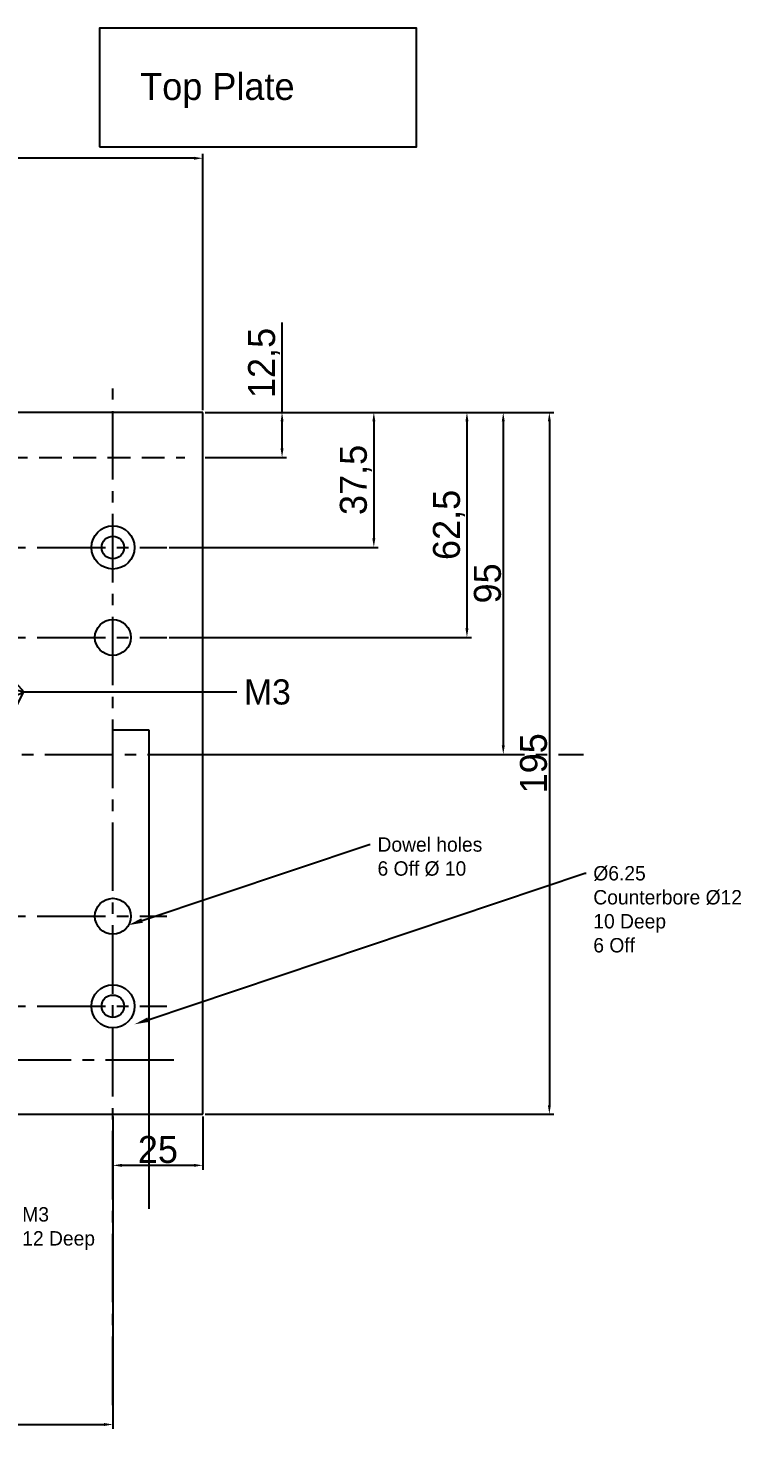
# Model space of a CAD drawing. Header units: millimetres. Extents: x -2438 to 7650, y -2358 to 2460.
# Drawn here: x -1526.5 to -1328.2, y -823.9 to -434.7 of the extents above; entities that cross this region are included whole.
import ezdxf
from ezdxf import colors
from ezdxf.entities.mleader import LeaderData, LeaderLine
from ezdxf.math import Vec2, Vec3

# ---------------------------------------------------------------- set-up
doc = ezdxf.new("R2010")
doc.units = ezdxf.units.MM
doc.linetypes.add('CENTER2', pattern=[28.575, 19.05, -3.175, 3.175, -3.175])
doc.linetypes.add('DASHED2', pattern=[9.525, 6.35, -3.175])
for name, color, linetype in [('Centre', 7, 'CENTER2'), ('Construction', 130, 'Continuous'), ('Dimension', 1, 'Continuous'), ('Hidden small', 140, 'DASHED2')]:
    doc.layers.add(name, color=color, linetype=linetype)
doc.dimstyles.new('ISO-25', dxfattribs={"dimtxt": 7.5, "dimasz": 2.5, "dimexe": 1.25, "dimexo": 0.625, "dimtad": 1, "dimtxsty": 'Standard', "dimcen": 2.5, "dimadec": 0, "dimazin": 0, "dimtfac": 1, "dimtmove": 0, "dimatfit": 3, "dimfxl": 1, "dimarcsym": 0})

# ---------------------------------------------------------------- blocks, each defined once
blk = doc.blocks.new('*D184')
at = {"layer": 'Defpoints', "color": 0, "transparency": 16777216}
for p in [(-1477.83, -541.48), (-1455.81, -541.48), (-1477.83, -553.98)]:
    blk.add_point(p, dxfattribs=at)
at = {"layer": 'Dimension', "color": 0, "lineweight": -2, "transparency": 16777216}
for p, q in [((-1455.81, -541.48), (-1455.81, -516.48)), ((-1477.21, -541.48), (-1454.56, -541.48)), ((-1455.81, -551.48), (-1455.81, -543.98)), ((-1477.21, -553.98), (-1454.56, -553.98))]:
    blk.add_line(p, q, dxfattribs=at)
at = {"layer": 'Dimension', "color": 0, "transparency": 16777216}
for points in [[(-1456.22, -543.98), (-1455.39, -543.98), (-1455.81, -541.48)], [(-1456.22, -551.48), (-1455.39, -551.48), (-1455.81, -553.98)]]:
    blk.add_solid(points, dxfattribs=at)
at = {"layer": 'Dimension', "color": 0, "transparency": 16777216, "insert": (-1460.81, -527.73), "char_height": 7.5, "attachment_point": 5, "rotation": 90}
blk.add_mtext('12,5', dxfattribs=at)
blk = doc.blocks.new('*D189')
at = {"layer": 'Defpoints', "color": 0, "transparency": 16777216}
for p in [(-1477.83, -541.48), (-1477.83, -736.48), (-1381.48, -736.48)]:
    blk.add_point(p, dxfattribs=at)
at = {"layer": 'Dimension', "color": 0, "lineweight": -2, "transparency": 16777216}
for p, q in [((-1477.21, -541.48), (-1380.23, -541.48)), ((-1381.48, -543.98), (-1381.48, -733.98)), ((-1477.21, -736.48), (-1380.23, -736.48))]:
    blk.add_line(p, q, dxfattribs=at)
at = {"layer": 'Dimension', "color": 0, "transparency": 16777216}
for points in [[(-1381.9, -543.98), (-1381.07, -543.98), (-1381.48, -541.48)], [(-1381.9, -733.98), (-1381.07, -733.98), (-1381.48, -736.48)]]:
    blk.add_solid(points, dxfattribs=at)
at = {"layer": 'Dimension', "color": 0, "transparency": 16777216, "insert": (-1385.86, -638.98), "char_height": 7.5, "attachment_point": 5, "rotation": 90}
blk.add_mtext('195', dxfattribs=at)
blk = doc.blocks.new('*D197')
at = {"layer": 'Defpoints', "color": 0, "transparency": 16777216}
for p in [(-1477.83, -541.48), (-1487.87, -578.98), (-1430.29, -578.98)]:
    blk.add_point(p, dxfattribs=at)
at = {"layer": 'Dimension', "color": 0, "lineweight": -2, "transparency": 16777216}
for p, q in [((-1477.21, -541.48), (-1429.04, -541.48)), ((-1430.29, -543.98), (-1430.29, -576.48)), ((-1487.24, -578.98), (-1429.04, -578.98))]:
    blk.add_line(p, q, dxfattribs=at)
at = {"layer": 'Dimension', "color": 0, "transparency": 16777216}
for points in [[(-1430.7, -543.98), (-1429.87, -543.98), (-1430.29, -541.48)], [(-1430.7, -576.48), (-1429.87, -576.48), (-1430.29, -578.98)]]:
    blk.add_solid(points, dxfattribs=at)
at = {"layer": 'Dimension', "color": 0, "transparency": 16777216, "insert": (-1435.29, -560.23), "char_height": 7.5, "attachment_point": 5, "rotation": 90}
blk.add_mtext('37,5', dxfattribs=at)
blk = doc.blocks.new('*D198')
at = {"layer": 'Defpoints', "color": 0, "transparency": 16777216}
for p in [(-1477.83, -541.48), (-1487.87, -603.98), (-1404.4, -603.98)]:
    blk.add_point(p, dxfattribs=at)
at = {"layer": 'Dimension', "color": 0, "lineweight": -2, "transparency": 16777216}
for p, q in [((-1477.21, -541.48), (-1403.15, -541.48)), ((-1404.4, -543.98), (-1404.4, -601.48)), ((-1487.24, -603.98), (-1403.15, -603.98))]:
    blk.add_line(p, q, dxfattribs=at)
at = {"layer": 'Dimension', "color": 0, "transparency": 16777216}
for points in [[(-1404.82, -543.98), (-1403.98, -543.98), (-1404.4, -541.48)], [(-1404.82, -601.48), (-1403.98, -601.48), (-1404.4, -603.98)]]:
    blk.add_solid(points, dxfattribs=at)
at = {"layer": 'Dimension', "color": 0, "transparency": 16777216, "insert": (-1409.4, -572.73), "char_height": 7.5, "attachment_point": 5, "rotation": 90}
blk.add_mtext('62,5', dxfattribs=at)
blk = doc.blocks.new('*D200')
at = {"layer": 'Defpoints', "color": 0, "transparency": 16777216}
for p in [(-1776.03, -736.48), (-1502.83, -736.48), (-1502.83, -822.69)]:
    blk.add_point(p, dxfattribs=at)
at = {"layer": 'Dimension', "color": 0, "lineweight": -2, "transparency": 16777216}
for p, q in [((-1776.03, -737.11), (-1776.03, -823.94)), ((-1502.83, -737.11), (-1502.83, -823.94)), ((-1773.53, -822.69), (-1505.33, -822.69))]:
    blk.add_line(p, q, dxfattribs=at)
at = {"layer": 'Dimension', "color": 0, "transparency": 16777216}
for points in [[(-1773.53, -822.27), (-1773.53, -823.11), (-1776.03, -822.69)], [(-1505.33, -822.27), (-1505.33, -823.11), (-1502.83, -822.69)]]:
    blk.add_solid(points, dxfattribs=at)
at = {"layer": 'Dimension', "color": 0, "transparency": 16777216, "insert": (-1639.43, -817.69), "char_height": 7.5, "attachment_point": 5}
blk.add_mtext('273,2', dxfattribs=at)
blk = doc.blocks.new('*D299')
at = {"color": 0, "lineweight": -2, "transparency": 16777216}
for p, q in [((-1776.03, -540.86), (-1776.03, -469.59)), ((-1480.33, -470.84), (-1773.53, -470.84)), ((-1477.83, -540.86), (-1477.83, -469.59))]:
    blk.add_line(p, q, dxfattribs=at)
at = {"color": 0, "transparency": 16777216}
for points in [[(-1773.53, -470.42), (-1773.53, -471.26), (-1776.03, -470.84)], [(-1480.33, -470.42), (-1480.33, -471.26), (-1477.83, -470.84)]]:
    blk.add_solid(points, dxfattribs=at)
at = {"layer": 'Defpoints', "color": 0, "transparency": 16777216}
for p in [(-1776.03, -470.84), (-1776.03, -541.48), (-1477.83, -541.48)]:
    blk.add_point(p, dxfattribs=at)
at = {"color": 0, "transparency": 16777216, "insert": (-1626.93, -465.84), "char_height": 7.5, "attachment_point": 5}
blk.add_mtext('298,2', dxfattribs=at)
blk = doc.blocks.new('*D304')
at = {"color": 0, "lineweight": -2, "transparency": 16777216}
for p, q in [((-1477.21, -541.48), (-1393.05, -541.48)), ((-1394.3, -543.98), (-1394.3, -633.98)), ((-1477.21, -636.48), (-1393.05, -636.48))]:
    blk.add_line(p, q, dxfattribs=at)
at = {"color": 0, "transparency": 16777216}
for points in [[(-1394.71, -543.98), (-1393.88, -543.98), (-1394.3, -541.48)], [(-1394.71, -633.98), (-1393.88, -633.98), (-1394.3, -636.48)]]:
    blk.add_solid(points, dxfattribs=at)
at = {"layer": 'Defpoints', "color": 0, "transparency": 16777216}
for p in [(-1477.83, -541.48), (-1477.83, -636.48), (-1394.3, -636.48)]:
    blk.add_point(p, dxfattribs=at)
at = {"color": 0, "transparency": 16777216, "insert": (-1398.67, -588.98), "char_height": 7.5, "attachment_point": 5, "rotation": 90}
blk.add_mtext('95', dxfattribs=at)
blk = doc.blocks.new('*D311')
at = {"color": 0, "lineweight": -2, "transparency": 16777216}
for p, q in [((-1502.83, -737.11), (-1502.83, -751.94)), ((-1477.83, -737.11), (-1477.83, -751.94)), ((-1480.33, -750.69), (-1500.33, -750.69))]:
    blk.add_line(p, q, dxfattribs=at)
at = {"color": 0, "transparency": 16777216}
for points in [[(-1500.33, -750.27), (-1500.33, -751.11), (-1502.83, -750.69)], [(-1480.33, -750.27), (-1480.33, -751.11), (-1477.83, -750.69)]]:
    blk.add_solid(points, dxfattribs=at)
at = {"layer": 'Defpoints', "color": 0, "transparency": 16777216}
for p in [(-1502.83, -736.48), (-1477.83, -736.48), (-1502.83, -750.69)]:
    blk.add_point(p, dxfattribs=at)
at = {"color": 0, "transparency": 16777216, "insert": (-1490.33, -746.32), "char_height": 7.5, "attachment_point": 5}
blk.add_mtext('25', dxfattribs=at)

msp = doc.modelspace()

# ---------------------------------------------------------------- linework, layer by layer
for p, q in [((-1477.832, -541.484), (-1776.032, -541.484)), ((-1477.832, -736.484), (-1477.832, -541.484)), ((-1776.032, -736.484), (-1477.832, -736.484))]:
    msp.add_line(p, q)
for centre, radius in [((-1502.832, -578.984), 6), ((-1502.832, -578.984), 3.125), ((-1502.832, -603.984), 5), ((-1502.832, -681.484), 5), ((-1502.832, -706.484), 6), ((-1502.832, -706.484), 3.125)]:
    msp.add_circle(centre, radius)
at = {"layer": 'Centre'}
for p, q in [((-1502.832, -817.322), (-1502.832, -534.82)), ((-1781.105, -578.984), (-1487.869, -578.984)), ((-1781.105, -603.984), (-1487.869, -603.984)), ((-1921.822, -636.484), (-1372.028, -636.484)), ((-1781.105, -681.484), (-1487.869, -681.484)), ((-1781.105, -706.484), (-1487.869, -706.484)), ((-1485.854, -721.484), (-1764.745, -721.484))]:
    msp.add_line(p, q, dxfattribs=at)
at = {"layer": 'Construction'}
for p, q in [((-1502.832, -629.697), (-1492.832, -629.697)), ((-1492.832, -629.697), (-1492.832, -762.761))]:
    msp.add_line(p, q, dxfattribs=at)
at = {"layer": 'Dimension'}
msp.add_lwpolyline([(-1506.526, -467.656), (-1418.465, -467.656), (-1418.465, -434.655), (-1506.526, -434.655)], close=True, dxfattribs=at)
at = {"layer": 'Hidden small'}
msp.add_line((-1771.032, -553.984), (-1482.832, -553.984), dxfattribs=at)

# ---------------------------------------------------------------- texts
at = {"layer": 'Dimension', "insert": (-1495.254, -447.147), "char_height": 7.5, "attachment_point": 1}
msp.add_mtext_dynamic_manual_height_columns('Top Plate', width=294.18325, gutter_width=12.5, heights=[0], dxfattribs=at)

# ---------------------------------------------------------------- dimensions: what is measured, and where the dimension line sits
for base, p1, p2, picture, middle in [((-1776.032, -470.84), (-1477.832, -541.484), (-1776.032, -541.484), '*D299', (-1626.932, -465.84)), ((-1502.832, -750.691), (-1477.832, -736.484), (-1502.832, -736.484), '*D311', (-1490.332, -746.316))]:
    dim = msp.add_linear_dim(base=base, p1=p1, p2=p2, dimstyle='ISO-25')
    dim.commit()
    dim.dimension.update_dxf_attribs({"geometry": picture, "text_midpoint": middle})
at = {"color": 1}
dim = msp.add_linear_dim(base=(-1394.295, -636.484), p1=(-1477.832, -541.484), p2=(-1477.832, -636.484), angle=90, dimstyle='ISO-25', dxfattribs=at)
dim.commit()
dim.dimension.update_dxf_attribs({"geometry": '*D304', "text_midpoint": (-1398.67, -588.984)})
at = {"layer": 'Dimension'}
for base, p1, p2, picture, middle in [((-1455.808, -541.484), (-1477.832, -553.984), (-1477.832, -541.484), '*D184', (-1460.808, -527.734)), ((-1430.287, -578.984), (-1477.832, -541.484), (-1487.869, -578.984), '*D197', (-1435.287, -560.234)), ((-1404.401, -603.984), (-1477.832, -541.484), (-1487.869, -603.984), '*D198', (-1409.401, -572.734)), ((-1381.482, -736.484), (-1477.832, -541.484), (-1477.832, -736.484), '*D189', (-1385.857, -638.984))]:
    dim = msp.add_linear_dim(base=base, p1=p1, p2=p2, angle=90, dimstyle='ISO-25', dxfattribs=at)
    dim.commit()
    dim.dimension.update_dxf_attribs({"geometry": picture, "text_midpoint": middle})
dim = msp.add_linear_dim(base=(-1502.832, -822.69), p1=(-1776.032, -736.484), p2=(-1502.832, -736.484), dimstyle='ISO-25', dxfattribs=at)
dim.commit()
dim.dimension.update_dxf_attribs({"geometry": '*D200', "text_midpoint": (-1639.432, -817.69)})

# ---------------------------------------------------------------- leaders
ml = msp.add_multileader_mtext('Standard', dxfattribs=at)
ml.set_content('M3', color=256)
ml.set_leader_properties()
ml.build(insert=Vec2(0, 0))
ml.multileader.update_dxf_attribs({"text_right_attachment_type": 6, "dogleg_length": 0.36})
ctx = ml.context
ctx.base_point, ctx.char_height, ctx.plane_origin = Vec3(-1468.379, -619.133), 7, Vec3(-1707.632, -569.984)
ctx.right_attachment = 6
notes = []
notes.append((ctx, [(0, (1, 1, 0), (-1527.613, -619.133), (1, 0), 59.234, [(0, [(-1707.132, -570.484)], 0, [])])]))
ctx.mtext.insert, ctx.mtext.flow_direction = Vec3(-1466.379, -615.633), 5
ml = msp.add_multileader_mtext('Standard', dxfattribs=at)
ml.set_content('', color=256)
ml.set_leader_properties()
ml.build(insert=Vec2(0, 0))
ml.multileader.update_dxf_attribs({"text_right_attachment_type": 6, "dogleg_length": 0.36})
ctx = ml.context
ctx.base_point, ctx.plane_origin = Vec3(-1527.253, -619.133), Vec3(-1570.958, -569.824)
ctx.right_attachment = 6
notes.append((ctx, [(0, (1, 1, 0), (-1527.613, -619.133), (1, 0), 0.36, [(0, [(-1571.458, -570.324)], 0, [])])]))
ctx.mtext.insert, ctx.mtext.flow_direction = Vec3(-1525.253, -617.133), 5
ml = msp.add_multileader_mtext('Standard', dxfattribs=at)
ml.set_content('', color=256)
ml.set_leader_properties()
ml.build(insert=Vec2(0, 0))
ml.multileader.update_dxf_attribs({"text_right_attachment_type": 6, "dogleg_length": 0.36})
ctx = ml.context
ctx.base_point, ctx.plane_origin = Vec3(-1527.253, -619.133), Vec3(-1706.47, -703.536)
ctx.right_attachment = 6
notes.append((ctx, [(0, (1, 1, 0), (-1527.613, -619.133), (1, 0), 0.36, [(0, [(-1705.97, -703.036)], 0, [])])]))
ctx.mtext.insert, ctx.mtext.flow_direction = Vec3(-1525.253, -617.133), 5
ml = msp.add_multileader_mtext('Standard', dxfattribs=at)
ml.set_content('', color=256)
ml.set_leader_properties()
ml.build(insert=Vec2(0, 0))
ml.multileader.update_dxf_attribs({"text_right_attachment_type": 6, "dogleg_length": 0.36})
ctx = ml.context
ctx.base_point, ctx.plane_origin = Vec3(-1527.253, -619.133), Vec3(-1570.458, -703.551)
ctx.right_attachment = 6
notes.append((ctx, [(0, (1, 1, 0), (-1527.613, -619.133), (1, 0), 0.36, [(0, [(-1570.958, -703.051)], 0, [])])]))
ctx.mtext.insert, ctx.mtext.flow_direction = Vec3(-1525.253, -617.133), 5
ml = msp.add_multileader_mtext('Standard', dxfattribs=at)
ml.set_content('Dowel holes\\P6 Off %%C 10', color=256)
ml.set_leader_properties()
ml.build(insert=Vec2(0, 0))
ml.multileader.update_dxf_attribs({"text_right_attachment_type": 6, "dogleg_length": 0.36})
ctx = ml.context
ctx.base_point, ctx.plane_origin = Vec3(-1431.266, -661.528), Vec3(-1498.534, -683.931)
ctx.right_attachment = 6
notes.append((ctx, [(0, (1, 1, 0), (-1431.626, -661.528), (1, 0), 0.36, [(0, [(-1498.534, -683.931)], 0, [])])]))
ctx.mtext.insert, ctx.mtext.flow_direction = Vec3(-1429.266, -659.528), 5
ml = msp.add_multileader_mtext('Standard', dxfattribs=at)
ml.set_content('%%C6.25\\PCounterbore %%C12\\P10 Deep\\P6 Off', color=256)
ml.set_leader_properties()
ml.build(insert=Vec2(0, 0))
ml.multileader.update_dxf_attribs({"text_right_attachment_type": 6, "dogleg_length": 0.36})
ctx = ml.context
ctx.base_point, ctx.plane_origin = Vec3(-1371.256, -669.52), Vec3(-1496.832, -711.484)
ctx.right_attachment = 6
notes.append((ctx, [(0, (1, 1, 0), (-1371.616, -669.52), (1, 0), 0.36, [(0, [(-1496.832, -711.484)], 0, [])])]))
ctx.mtext.insert, ctx.mtext.flow_direction = Vec3(-1369.256, -667.52), 5
ml = msp.add_multileader_mtext('Standard', dxfattribs=at)
ml.set_content('M3\\P12 Deep', color=256)
ml.set_leader_properties()
ml.build(insert=Vec2(0, 0))
ml.multileader.update_dxf_attribs({"text_right_attachment_type": 6, "dogleg_length": 0.36})
ctx = ml.context
ctx.base_point, ctx.plane_origin = Vec3(-1530.039, -764.963), Vec3(-1699.782, -736.484)
ctx.right_attachment = 6
notes.append((ctx, [(0, (1, 1, 0), (-1530.399, -764.963), (1, 0), 0.36, [(0, [(-1699.782, -736.484)], 0, [])])]))
ctx.mtext.insert, ctx.mtext.flow_direction = Vec3(-1528.039, -762.297), 5
for ctx, leaders in notes:
    for number, flags, end, landing, length, lines in leaders:
        leader = LeaderData()
        leader.index, (leader.has_last_leader_line, leader.has_dogleg_vector, leader.attachment_direction) = number, flags
        leader.last_leader_point, leader.dogleg_vector, leader.dogleg_length = Vec3(end), Vec3(landing), length
        for number, points, colour, breaks in lines:
            line = LeaderLine()
            line.index, line.vertices, line.color, line.breaks = number, Vec3.list(points), colors.encode_raw_color(colour), breaks
            leader.lines.append(line)
        ctx.leaders.append(leader)

doc.saveas('drawing.dxf')
